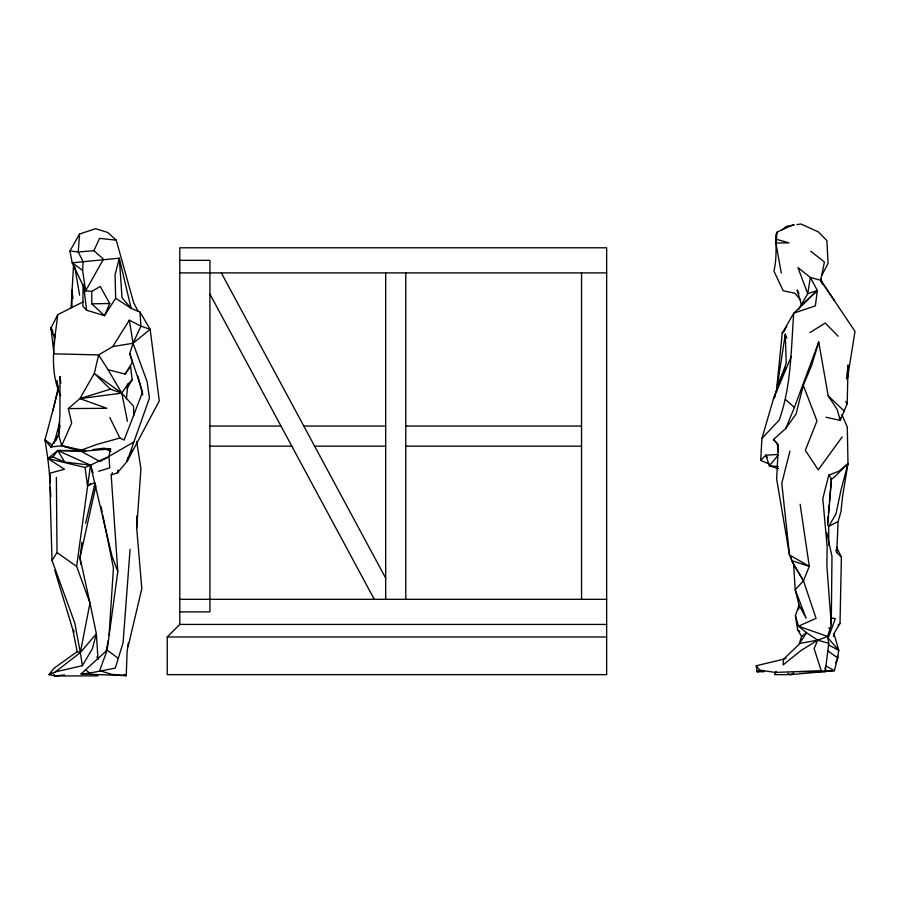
<?xml version="1.0" encoding="UTF-8"?>
<svg xmlns="http://www.w3.org/2000/svg" width="900" height="900" viewBox="0 0 900 900"><rect width="100%" height="100%" fill="white"/><g stroke="black" fill="none" stroke-linecap="round" stroke-linejoin="round"><path stroke-width="1.35" d="M83.351 301.748L57.735 314.685C54.619 341.685 48.634 369.866 60.649 395.719M54.383 343.957L54.439 337.77L50.985 328.039L57.735 314.685M83.081 284.411L82.901 306.315L86.647 310.252L104.501 315.652L115.639 298.249L115.087 274.68L119.317 258.176L72.203 262.822L69.941 250.999L79.582 234L95.558 228.701L107.752 232.459L116.246 240.165L133.672 302.715L138.15 311.423M798.84 671.636L825.266 671.558L828.754 643.354L827.663 636.457L831.274 624.712L831.982 556.369L826.74 532.586M128.104 646.616L141.806 588.701L136.699 528.097L136.946 515.711M833.434 636.435L833.94 633.701L840.004 623.43L841.399 557.066L836.55 547.189M826.02 417.262L840.262 420.401L847.204 403.796L848.07 364.939L846.484 378.72M71.1 307.777L73.519 265.421M769.061 463.928L760.68 460.361L761.929 438.457L779.209 420.064C791.426 385.819 790.999 348.998 793.744 313.178L817.335 290.475L810.36 277.504L797.985 267.649L807.716 293.704L798.424 309.679M841.399 557.066L836.786 552.634L838.102 521.561L840.915 511.83L842.602 496.26L847.991 463.567L847.294 426.994L841.781 414.461M840.386 417.983L840.262 420.401L837.259 409.669L828.191 395.854L818.741 342.045L794.408 407.486L785.7 428.535L773.46 439.504L777.139 443.734L778.41 451.755M91.744 291.386L91.789 303.817L104.501 315.652L109.744 303.525L100.26 286.459L91.744 291.386L85.612 290.88L82.609 270.382L83.093 261.619L78.199 252L79.582 234M98.674 471.308L109.744 467.843L108.911 456.412L110.599 448.909L81.945 451.339L61.661 445.714L58.635 434.531L59.929 414.529L60.008 376.425L60.806 383.254M109.046 635.107L113.445 568.035L102.679 514.766M800.212 299.565L794.959 293.243L783.214 290.756L773.887 270.979C777.262 258.165 775.181 244.991 777.195 232.042L793.755 224.505M136.699 528.097L140.929 468.923L136.699 441.495M130.072 549.36L123.075 642.791L115.29 668.081L89.685 673.087L81.067 673.965L107.156 650.137L117.788 571.5L111.184 475.043L112.466 472.669M827.707 525.386L831.465 478.811L828.776 475.099L839.002 471.206L847.991 463.567L840.949 490.309L835.942 514.012L828.731 526.331L828.731 545.332M798.694 609.221L799.043 605.104L795.206 589.793L793.62 564.491L789.491 554.906L776.633 478.879L778.41 444.746L773.46 439.504M58.545 386.055L52.886 410.884M827.584 522.934L828.191 516.038M828.439 513.281L829.159 505.001M829.406 502.245L831.465 478.811M776.34 391.916L782.212 333.281L793.744 313.178L815.366 305.854L817.335 290.475L807.716 293.704L810.36 277.504L820.665 280.215L855 331.369L847.361 379.001M126.371 398.858L127.879 384.165L132.154 379.879L130.59 366.379L125.168 374.051L108.067 369.72L98.629 354.926L53.46 353.812M81.945 542.441L79.987 557.674L80.809 564.435M96.896 656.91L98.021 659.306L96.367 633.746L89.978 603.023L76.635 566.438L90.472 465.176L108.911 456.412L133.875 442.001L149.445 398.115L147.105 381.668L133.076 343.249L129.319 320.209L140.918 326.16L150.165 329.321L159.278 400.961L127.091 461.385L117.371 472.894L111.184 475.043M776.059 671.344L774.866 674.651L790.301 674.651L834.379 670.736L837.675 657.99L838.721 650.227L833.94 633.701M128.362 642.769L127.046 652.331L126.248 675.641L81.067 673.965M786.769 338.051L785.295 334.114L777.375 385.301L785.34 367.661M55.733 440.876L58.635 434.531L60.131 425.171M132.199 450.011L127.091 461.385L127.8 457.358M821.464 282.623L820.665 280.215L824.411 262.058L810.742 251.201M105.829 652.489L108.315 640.553M95.906 485.662L79.987 557.674L89.978 603.023L80.336 652.556L82.373 665.707L55.462 671.861L48.938 674.651L55.024 675.967L98.044 675.866M85.579 523.339L94.939 483.491M118.001 470.306L117.371 472.894L118.451 470.374M818.741 342.045L811.496 365.794L803.284 385.358L796.016 414.146L785.7 428.535M789.964 451.046L781.785 483.368L789.491 554.906L809.303 566.37L803.486 580.781L795.206 589.793L806.153 618.165L799.043 605.104L795.42 615.679L797.636 629.91L801.607 636.39L799.155 644.265L783.574 659.183L756.225 665.775L757.114 671.76L764.066 671.738M828.776 475.099L822.803 498.656L827.145 546.716L826.875 565.954L831.274 624.712M54.113 443.284L59.782 422.01M761.929 438.457L773.404 399.037L786.229 363.218L785.295 334.114M125.168 374.051L132.424 362.272L129.791 353.576L133.076 343.249L140.918 326.16L139.972 311.996L131.153 308.396L115.639 298.249M831.398 617.918L835.301 618.66L828.158 638.156L838.721 650.227L828.832 645.109M127.091 461.385L133.875 442.001M791.314 356.411L773.404 399.037L775.44 395.674M835.616 662.816L837.675 657.99L837.484 655.684M69.941 250.999L78.199 252L93.881 250.672L99.562 238.376L116.246 240.165M777.195 232.042L775.822 234.855L775.901 243.011L781.268 273.015M126.619 386.64L127.879 384.165L121.77 393.12L127.451 421.312M774.866 674.651L776.149 672.165M821.925 275.197L828.056 263.419L826.909 240.615L818.393 231.941L800.933 223.987L796.961 224.64M57.06 380.486L58.185 390.15L45 439.954L50.782 447.053L61.661 445.714L71.674 423.011L68.321 408.577L79.897 398.599L94.309 373.421L98.629 354.926L112.77 346.567L133.076 343.249L150.165 329.321L139.972 311.996M82.373 665.707L92.385 648.686L96.367 633.746L80.336 652.556L55.462 671.861M82.609 270.382L72.203 262.822L85.612 290.88L103.455 259.2L93.881 250.672M127.08 388.294L132.154 379.879M112.77 346.567L129.319 320.209M50.782 447.053L58.635 434.531M51.255 673.133L48.938 674.651L54.09 668.194L77.13 651.712L80.336 652.556L74.79 623.025L52.02 560.475L57.015 552.555L56.374 477.428M786.847 326.531L782.212 333.281L784.845 330.075M842.13 436.961L818.246 469.856L805.309 450.349L816.975 420.896L803.284 385.358M50.186 480.229L47.846 458.516L52.965 456.998L57.712 450.506L86.164 450.517M815.58 292.613L817.335 290.475L801.506 305.179L797.13 289.969L798.919 293.738M777.971 455.456L769.354 465.784L778.635 468.709M760.68 460.361L765.844 455.152L777.533 454.5M179.786 624.431L179.786 247.792L606.656 247.792L606.656 674.651L167.243 674.651L167.243 636.986L179.786 624.431L606.656 624.431M847.991 463.567L834.266 477.191L831.082 479.396M838.102 625.309L840.004 623.43M782.156 229.759L786.375 226.373L794.317 225.067M52.358 445.196L45 439.954L47.846 458.516L85.061 467.483L87.514 485.91L90.653 483.514M801.607 636.39L806.535 632.756L817.785 640.159L828.754 643.354M825.176 667.508L825.266 671.558L821.216 670.781L775.226 672.413L759.69 670.095L757.114 671.76L761.276 671.085M809.966 332.561L825.289 323.055L838.215 336.24M828.731 526.331L838.102 521.561M793.778 672.986L790.301 674.651L787.849 673.414M87.514 485.91L94.826 482.546M85.061 467.483L90.472 465.176L93.049 472.928M786.06 658.181L783.574 659.183L783.124 664.931L801.067 650.441L817.785 640.159L827.663 636.457L798.491 626.209L795.42 615.679M79.864 450.652L99.293 461.104L106.954 458.055M72.067 448.537L61.661 445.714L81.562 450L97.436 444.262L119.869 438.041L124.121 440.077L142.594 392.029L129.791 353.576M68.321 408.577L106.909 408.308L79.897 398.599L110.385 389.183L121.77 393.12L133.515 406.249L133.751 415.631M52.02 560.475L49.545 473.287L64.496 469.249L47.846 458.516L57.712 450.506L81.945 451.339M99.293 461.104L101.891 460.676M92.779 449.64L103.376 448.245L110.599 448.909M79.897 398.599L121.77 393.12L108.067 369.72M64.485 674.933L55.024 675.967L53.719 674.168M828.731 628.245L831.51 628.189M91.789 303.817L109.744 303.525M775.901 243.011L788.94 242.854L776.689 239.4M179.786 260.347L209.925 260.347L209.925 611.876L179.786 611.876M179.786 272.891L606.656 272.891M209.925 426.06L280.991 426.06M303.806 426.06L385.684 426.06M405.776 426.06L581.546 426.06M209.925 446.152L291.803 446.152M314.618 446.152L385.684 446.152M405.776 446.152L581.546 446.152M179.786 599.321L606.656 599.321M167.243 636.986L606.656 636.986M826.571 670.984L832.005 671.254M778.298 466.537L769.354 465.784L765.844 455.152L767.351 457.436M52.965 456.998L64.71 462.071L90.472 465.176L112.084 556.436L117.788 571.5M791.258 557.798L791.606 560.576L809.303 566.37L800.134 504.259M104.636 448.762L110.903 451.384M81.562 450L83.509 450.866M123.874 674.584L126.248 675.641L111.746 674.37L99.675 670.624L107.156 650.137L118.373 658.406M90.472 465.176L57.712 450.506L64.71 462.071M826.222 666.113L834.379 670.736M836.37 648.821L838.721 650.227M797.636 629.91L799.808 631.339M57.015 552.555L76.635 566.438M121.77 393.12L94.309 373.421L110.385 389.183M827.966 650.936L837.675 657.99M85.32 669.611L89.685 673.087M785.452 399.442L794.408 407.486M828.191 395.854L844.301 411.154M756.225 665.775L759.69 670.095M845.651 401.603L847.204 403.796M820.665 280.215L834.367 300.51M54.821 570.409L72.844 629.73L74.34 631.957M793.62 564.491L803.486 580.781L816.053 618.367L798.491 626.209L806.535 632.756L799.515 643.444L817.785 640.159L814.129 648.596L821.216 670.781M791.606 560.576L803.486 580.781M221.333 272.891L385.684 578.137M209.925 294.086L374.276 599.321M53.865 352.879L50.985 328.039L52.886 331.785M54.157 334.271L55.417 336.769M109.778 417.488L119.869 438.041M835.774 550.114L836.786 552.634M50.985 328.039L51.964 330.649M84.532 286.931L85.612 290.88M821.07 278.899L822.51 284.243M137.891 376.088L142.785 394.931M101.014 506.565L102.127 512.033M72.844 629.73L77.13 651.712M74.734 266.738L79.616 295.211M72.99 298.271L71.741 290.059L71.966 307.192M83.61 285.75L86.647 310.252M49.545 473.287L50.074 482.996M50.299 487.159L50.828 496.868M581.546 272.891L581.546 599.321M405.776 272.891L405.776 599.321M385.684 272.891L385.684 599.321M131.153 308.396L122.04 297.765L119.317 258.176L131.153 308.396"/></g></svg>
